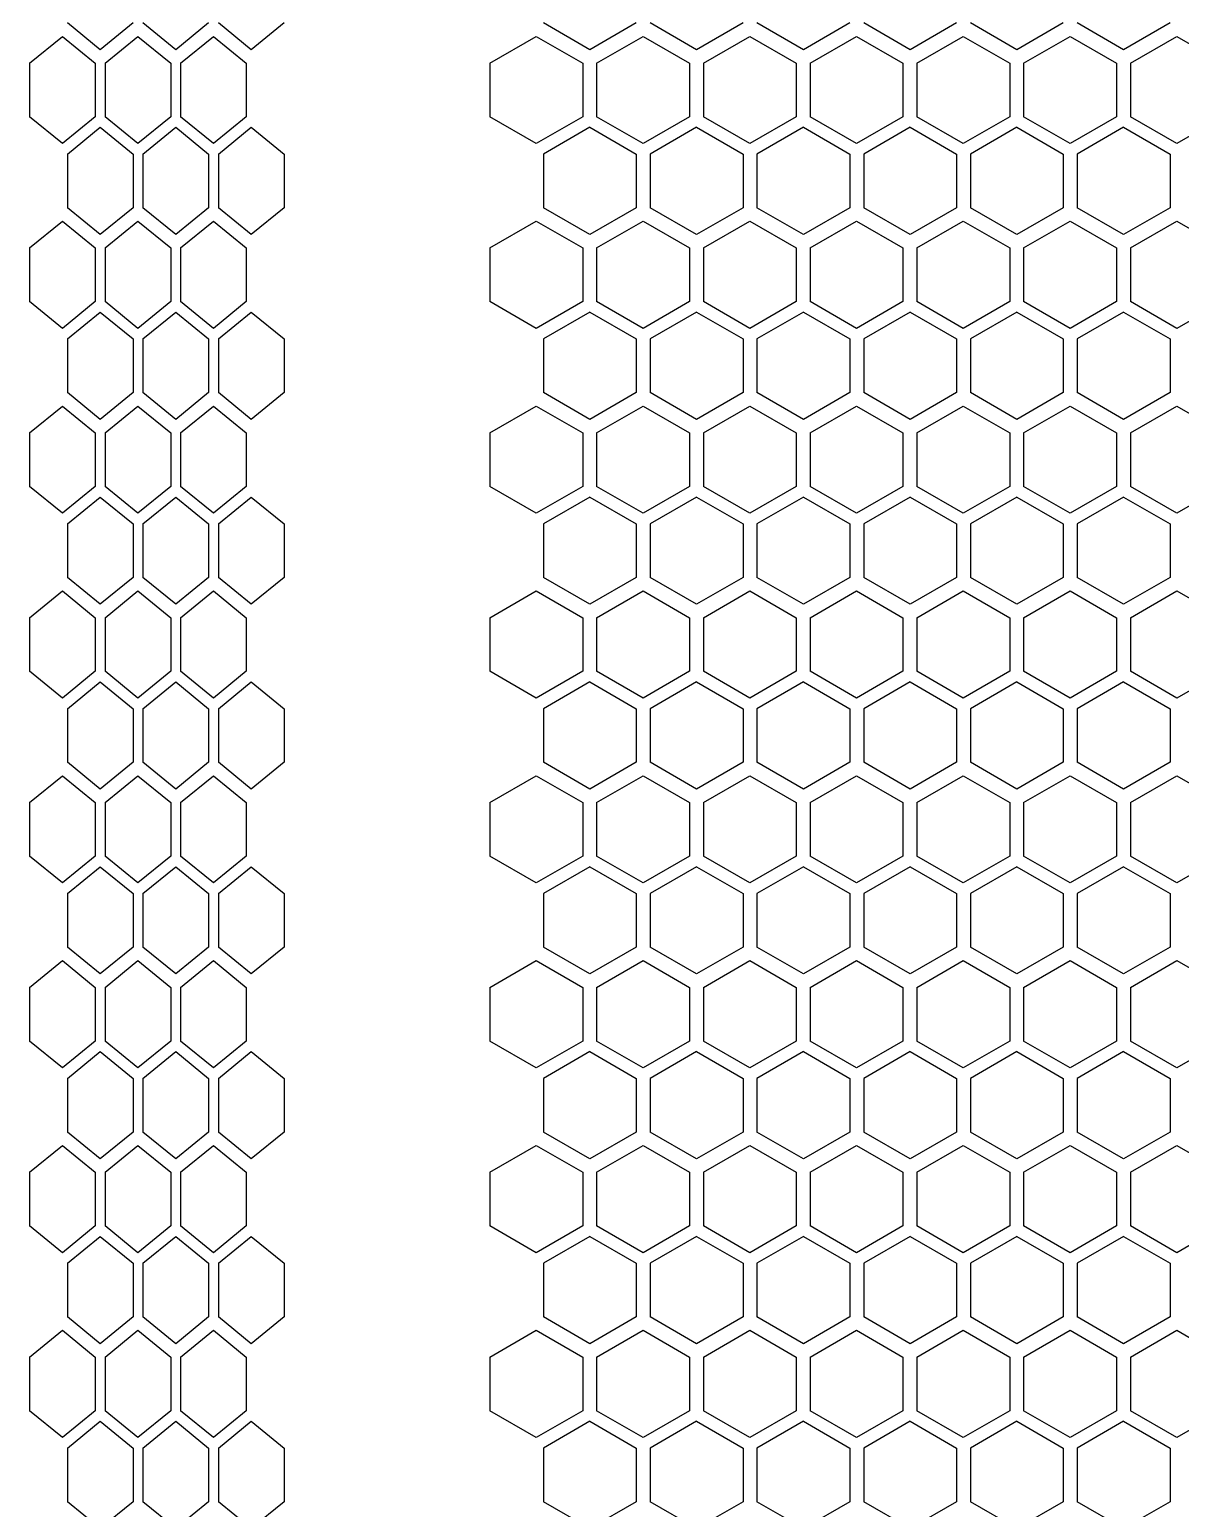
# Model space of a CAD drawing. Header units: millimetres. Extents: x 55614 to 110757, y -66981 to -47484.
# Drawn here: x 64147.3 to 64246.5, y -50505.4 to -50378 of the extents above; entities that cross this region are included whole.
import ezdxf

# ---------------------------------------------------------------- set-up
doc = ezdxf.new("R2010")
doc.units = ezdxf.units.MM
doc.layers.add('4215-0412-2_0', color=7, linetype='Continuous')
doc.layers.add('THICK', color=7, linetype='Continuous', lineweight=0)

# ---------------------------------------------------------------- blocks, each defined once
blk = doc.blocks.new('2-1725')
at = {"layer": '4215-0412-2_0', "color": 7, "linetype": 'Continuous'}
for p, q in [((-16933.38, -71805.81), (-16936.21, -71803.5)), ((-16930.55, -71803.5), (-16933.38, -71805.81)), ((-16926.87, -71805.81), (-16929.7, -71803.5)), ((-16924.04, -71803.5), (-16926.87, -71805.81)), ((-16920.37, -71805.81), (-16923.19, -71803.5)), ((-16917.54, -71803.5), (-16920.37, -71805.81)), ((-16891.18, -71805.81), (-16895.18, -71803.5)), ((-16887.18, -71803.5), (-16891.18, -71805.81)), ((-16881.98, -71805.81), (-16885.98, -71803.5)), ((-16877.98, -71803.5), (-16881.98, -71805.81)), ((-16872.78, -71805.81), (-16876.78, -71803.5)), ((-16868.78, -71803.5), (-16872.78, -71805.81)), ((-16863.58, -71805.81), (-16867.58, -71803.5)), ((-16859.58, -71803.5), (-16863.58, -71805.81)), ((-16854.38, -71805.81), (-16858.38, -71803.5)), ((-16850.38, -71803.5), (-16854.38, -71805.81)), ((-16845.18, -71805.81), (-16849.18, -71803.5)), ((-16841.18, -71803.5), (-16845.18, -71805.81)), ((-16939.47, -71806.97), (-16936.64, -71804.66)), ((-16936.64, -71804.66), (-16933.81, -71806.97)), ((-16932.97, -71806.97), (-16930.14, -71804.66)), ((-16930.14, -71804.66), (-16927.31, -71806.97)), ((-16926.46, -71806.97), (-16923.63, -71804.66)), ((-16923.63, -71804.66), (-16920.8, -71806.97)), ((-16899.8, -71806.97), (-16895.8, -71804.66)), ((-16895.8, -71804.66), (-16891.8, -71806.97)), ((-16890.6, -71806.97), (-16886.6, -71804.66)), ((-16886.6, -71804.66), (-16882.6, -71806.97)), ((-16881.4, -71806.97), (-16877.4, -71804.66)), ((-16877.4, -71804.66), (-16873.4, -71806.97)), ((-16872.2, -71806.97), (-16868.2, -71804.66)), ((-16868.2, -71804.66), (-16864.2, -71806.97)), ((-16863, -71806.97), (-16859, -71804.66)), ((-16859, -71804.66), (-16855, -71806.97)), ((-16853.8, -71806.97), (-16849.8, -71804.66)), ((-16849.8, -71804.66), (-16845.8, -71806.97)), ((-16844.6, -71806.97), (-16840.6, -71804.66)), ((-16840.6, -71804.66), (-16836.6, -71806.97)), ((-16939.47, -71806.97), (-16939.47, -71811.59)), ((-16933.81, -71806.97), (-16933.81, -71811.59)), ((-16932.97, -71806.97), (-16932.97, -71811.59)), ((-16927.31, -71806.97), (-16927.31, -71811.59)), ((-16926.46, -71806.97), (-16926.46, -71811.59)), ((-16920.8, -71806.97), (-16920.8, -71811.59)), ((-16899.8, -71806.97), (-16899.8, -71811.59)), ((-16891.8, -71806.97), (-16891.8, -71811.59)), ((-16890.6, -71806.97), (-16890.6, -71811.59)), ((-16882.6, -71806.97), (-16882.6, -71811.59)), ((-16881.4, -71806.97), (-16881.4, -71811.59)), ((-16873.4, -71806.97), (-16873.4, -71811.59)), ((-16872.2, -71806.97), (-16872.2, -71811.59)), ((-16864.2, -71806.97), (-16864.2, -71811.59)), ((-16863, -71806.97), (-16863, -71811.59)), ((-16855, -71806.97), (-16855, -71811.59)), ((-16853.8, -71806.97), (-16853.8, -71811.59)), ((-16845.8, -71806.97), (-16845.8, -71811.59)), ((-16844.6, -71806.97), (-16844.6, -71811.59)), ((-16936.64, -71813.9), (-16939.47, -71811.59)), ((-16933.81, -71811.59), (-16936.64, -71813.9)), ((-16930.14, -71813.9), (-16932.97, -71811.59)), ((-16927.31, -71811.59), (-16930.14, -71813.9)), ((-16923.63, -71813.9), (-16926.46, -71811.59)), ((-16920.8, -71811.59), (-16923.63, -71813.9)), ((-16895.8, -71813.9), (-16899.8, -71811.59)), ((-16891.8, -71811.59), (-16895.8, -71813.9)), ((-16886.6, -71813.9), (-16890.6, -71811.59)), ((-16882.6, -71811.59), (-16886.6, -71813.9)), ((-16877.4, -71813.9), (-16881.4, -71811.59)), ((-16873.4, -71811.59), (-16877.4, -71813.9)), ((-16868.2, -71813.9), (-16872.2, -71811.59)), ((-16864.2, -71811.59), (-16868.2, -71813.9)), ((-16859, -71813.9), (-16863, -71811.59)), ((-16855, -71811.59), (-16859, -71813.9)), ((-16849.8, -71813.9), (-16853.8, -71811.59)), ((-16845.8, -71811.59), (-16849.8, -71813.9)), ((-16840.6, -71813.9), (-16844.6, -71811.59)), ((-16836.6, -71811.59), (-16840.6, -71813.9)), ((-16936.21, -71814.81), (-16933.38, -71812.5)), ((-16933.38, -71812.5), (-16930.55, -71814.81)), ((-16929.7, -71814.81), (-16926.87, -71812.5)), ((-16926.87, -71812.5), (-16924.04, -71814.81)), ((-16923.19, -71814.81), (-16920.37, -71812.5)), ((-16920.37, -71812.5), (-16917.54, -71814.81)), ((-16891.18, -71812.5), (-16895.18, -71814.81)), ((-16891.18, -71812.5), (-16887.18, -71814.81)), ((-16881.98, -71812.5), (-16885.98, -71814.81)), ((-16881.98, -71812.5), (-16877.98, -71814.81)), ((-16872.78, -71812.5), (-16876.78, -71814.81)), ((-16872.78, -71812.5), (-16868.78, -71814.81)), ((-16863.58, -71812.5), (-16867.58, -71814.81)), ((-16863.58, -71812.5), (-16859.58, -71814.81)), ((-16854.38, -71812.5), (-16858.38, -71814.81)), ((-16854.38, -71812.5), (-16850.38, -71814.81)), ((-16845.18, -71812.5), (-16849.18, -71814.81)), ((-16845.18, -71812.5), (-16841.18, -71814.81)), ((-16936.21, -71814.81), (-16936.21, -71819.43)), ((-16930.55, -71814.81), (-16930.55, -71819.43)), ((-16929.7, -71814.81), (-16929.7, -71819.43)), ((-16924.04, -71814.81), (-16924.04, -71819.43)), ((-16923.19, -71814.81), (-16923.19, -71819.43)), ((-16917.54, -71814.81), (-16917.54, -71819.43)), ((-16895.18, -71814.81), (-16895.18, -71819.43)), ((-16887.18, -71814.81), (-16887.18, -71819.43)), ((-16885.98, -71814.81), (-16885.98, -71819.43)), ((-16877.98, -71814.81), (-16877.98, -71819.43)), ((-16876.78, -71814.81), (-16876.78, -71819.43)), ((-16868.78, -71814.81), (-16868.78, -71819.43)), ((-16867.58, -71814.81), (-16867.58, -71819.43)), ((-16859.58, -71814.81), (-16859.58, -71819.43)), ((-16858.38, -71814.81), (-16858.38, -71819.43)), ((-16850.38, -71814.81), (-16850.38, -71819.43)), ((-16849.18, -71814.81), (-16849.18, -71819.43)), ((-16841.18, -71814.81), (-16841.18, -71819.43)), ((-16933.38, -71821.74), (-16936.21, -71819.43)), ((-16930.55, -71819.43), (-16933.38, -71821.74)), ((-16926.87, -71821.74), (-16929.7, -71819.43)), ((-16924.04, -71819.43), (-16926.87, -71821.74)), ((-16920.37, -71821.74), (-16923.19, -71819.43)), ((-16917.54, -71819.43), (-16920.37, -71821.74)), ((-16891.18, -71821.74), (-16895.18, -71819.43)), ((-16887.18, -71819.43), (-16891.18, -71821.74)), ((-16881.98, -71821.74), (-16885.98, -71819.43)), ((-16877.98, -71819.43), (-16881.98, -71821.74)), ((-16872.78, -71821.74), (-16876.78, -71819.43)), ((-16868.78, -71819.43), (-16872.78, -71821.74)), ((-16863.58, -71821.74), (-16867.58, -71819.43)), ((-16859.58, -71819.43), (-16863.58, -71821.74)), ((-16854.38, -71821.74), (-16858.38, -71819.43)), ((-16850.38, -71819.43), (-16854.38, -71821.74)), ((-16845.18, -71821.74), (-16849.18, -71819.43)), ((-16841.18, -71819.43), (-16845.18, -71821.74)), ((-16939.47, -71822.9), (-16936.64, -71820.59)), ((-16936.64, -71820.59), (-16933.81, -71822.9)), ((-16932.97, -71822.9), (-16930.14, -71820.59)), ((-16930.14, -71820.59), (-16927.31, -71822.9)), ((-16926.46, -71822.9), (-16923.63, -71820.59)), ((-16923.63, -71820.59), (-16920.8, -71822.9)), ((-16899.8, -71822.9), (-16895.8, -71820.59)), ((-16895.8, -71820.59), (-16891.8, -71822.9)), ((-16890.6, -71822.9), (-16886.6, -71820.59)), ((-16886.6, -71820.59), (-16882.6, -71822.9)), ((-16881.4, -71822.9), (-16877.4, -71820.59)), ((-16877.4, -71820.59), (-16873.4, -71822.9)), ((-16872.2, -71822.9), (-16868.2, -71820.59)), ((-16868.2, -71820.59), (-16864.2, -71822.9)), ((-16863, -71822.9), (-16859, -71820.59)), ((-16859, -71820.59), (-16855, -71822.9)), ((-16853.8, -71822.9), (-16849.8, -71820.59)), ((-16849.8, -71820.59), (-16845.8, -71822.9)), ((-16844.6, -71822.9), (-16840.6, -71820.59)), ((-16840.6, -71820.59), (-16836.6, -71822.9)), ((-16939.47, -71822.9), (-16939.47, -71827.52)), ((-16933.81, -71822.9), (-16933.81, -71827.52)), ((-16932.97, -71822.9), (-16932.97, -71827.52)), ((-16927.31, -71822.9), (-16927.31, -71827.52)), ((-16926.46, -71822.9), (-16926.46, -71827.52)), ((-16920.8, -71822.9), (-16920.8, -71827.52)), ((-16899.8, -71822.9), (-16899.8, -71827.52)), ((-16891.8, -71822.9), (-16891.8, -71827.52)), ((-16890.6, -71822.9), (-16890.6, -71827.52)), ((-16882.6, -71822.9), (-16882.6, -71827.52)), ((-16881.4, -71822.9), (-16881.4, -71827.52)), ((-16873.4, -71822.9), (-16873.4, -71827.52)), ((-16872.2, -71822.9), (-16872.2, -71827.52)), ((-16864.2, -71822.9), (-16864.2, -71827.52)), ((-16863, -71822.9), (-16863, -71827.52)), ((-16855, -71822.9), (-16855, -71827.52)), ((-16853.8, -71822.9), (-16853.8, -71827.52)), ((-16845.8, -71822.9), (-16845.8, -71827.52)), ((-16844.6, -71822.9), (-16844.6, -71827.52)), ((-16936.64, -71829.83), (-16939.47, -71827.52)), ((-16933.81, -71827.52), (-16936.64, -71829.83)), ((-16930.14, -71829.83), (-16932.97, -71827.52)), ((-16927.31, -71827.52), (-16930.14, -71829.83)), ((-16923.63, -71829.83), (-16926.46, -71827.52)), ((-16920.8, -71827.52), (-16923.63, -71829.83)), ((-16895.8, -71829.83), (-16899.8, -71827.52)), ((-16891.8, -71827.52), (-16895.8, -71829.83)), ((-16886.6, -71829.83), (-16890.6, -71827.52)), ((-16882.6, -71827.52), (-16886.6, -71829.83)), ((-16877.4, -71829.83), (-16881.4, -71827.52)), ((-16873.4, -71827.52), (-16877.4, -71829.83)), ((-16868.2, -71829.83), (-16872.2, -71827.52)), ((-16864.2, -71827.52), (-16868.2, -71829.83)), ((-16859, -71829.83), (-16863, -71827.52)), ((-16855, -71827.52), (-16859, -71829.83)), ((-16849.8, -71829.83), (-16853.8, -71827.52)), ((-16845.8, -71827.52), (-16849.8, -71829.83)), ((-16840.6, -71829.83), (-16844.6, -71827.52)), ((-16836.6, -71827.52), (-16840.6, -71829.83)), ((-16936.21, -71830.74), (-16933.38, -71828.43)), ((-16933.38, -71828.43), (-16930.55, -71830.74)), ((-16929.7, -71830.74), (-16926.87, -71828.43)), ((-16926.87, -71828.43), (-16924.04, -71830.74)), ((-16923.19, -71830.74), (-16920.37, -71828.43)), ((-16920.37, -71828.43), (-16917.54, -71830.74)), ((-16891.18, -71828.43), (-16895.18, -71830.74)), ((-16891.18, -71828.43), (-16887.18, -71830.74)), ((-16881.98, -71828.43), (-16885.98, -71830.74)), ((-16881.98, -71828.43), (-16877.98, -71830.74)), ((-16872.78, -71828.43), (-16876.78, -71830.74)), ((-16872.78, -71828.43), (-16868.78, -71830.74)), ((-16863.58, -71828.43), (-16867.58, -71830.74)), ((-16863.58, -71828.43), (-16859.58, -71830.74)), ((-16854.38, -71828.43), (-16858.38, -71830.74)), ((-16854.38, -71828.43), (-16850.38, -71830.74)), ((-16845.18, -71828.43), (-16849.18, -71830.74)), ((-16845.18, -71828.43), (-16841.18, -71830.74)), ((-16936.21, -71830.74), (-16936.21, -71835.36)), ((-16930.55, -71830.74), (-16930.55, -71835.36)), ((-16929.7, -71830.74), (-16929.7, -71835.36)), ((-16924.04, -71830.74), (-16924.04, -71835.36)), ((-16923.19, -71830.74), (-16923.19, -71835.36)), ((-16917.54, -71830.74), (-16917.54, -71835.36)), ((-16895.18, -71830.74), (-16895.18, -71835.36)), ((-16887.18, -71830.74), (-16887.18, -71835.36)), ((-16885.98, -71830.74), (-16885.98, -71835.36)), ((-16877.98, -71830.74), (-16877.98, -71835.36)), ((-16876.78, -71830.74), (-16876.78, -71835.36)), ((-16868.78, -71830.74), (-16868.78, -71835.36)), ((-16867.58, -71830.74), (-16867.58, -71835.36)), ((-16859.58, -71830.74), (-16859.58, -71835.36)), ((-16858.38, -71830.74), (-16858.38, -71835.36)), ((-16850.38, -71830.74), (-16850.38, -71835.36)), ((-16849.18, -71830.74), (-16849.18, -71835.36)), ((-16841.18, -71830.74), (-16841.18, -71835.36)), ((-16933.38, -71837.67), (-16936.21, -71835.36)), ((-16930.55, -71835.36), (-16933.38, -71837.67)), ((-16926.87, -71837.67), (-16929.7, -71835.36)), ((-16924.04, -71835.36), (-16926.87, -71837.67)), ((-16920.37, -71837.67), (-16923.19, -71835.36)), ((-16917.54, -71835.36), (-16920.37, -71837.67)), ((-16891.18, -71837.67), (-16895.18, -71835.36)), ((-16887.18, -71835.36), (-16891.18, -71837.67)), ((-16881.98, -71837.67), (-16885.98, -71835.36)), ((-16877.98, -71835.36), (-16881.98, -71837.67)), ((-16872.78, -71837.67), (-16876.78, -71835.36)), ((-16868.78, -71835.36), (-16872.78, -71837.67)), ((-16863.58, -71837.67), (-16867.58, -71835.36)), ((-16859.58, -71835.36), (-16863.58, -71837.67)), ((-16854.38, -71837.67), (-16858.38, -71835.36)), ((-16850.38, -71835.36), (-16854.38, -71837.67)), ((-16845.18, -71837.67), (-16849.18, -71835.36)), ((-16841.18, -71835.36), (-16845.18, -71837.67)), ((-16939.47, -71838.83), (-16936.64, -71836.52)), ((-16936.64, -71836.52), (-16933.81, -71838.83)), ((-16932.97, -71838.83), (-16930.14, -71836.52)), ((-16930.14, -71836.52), (-16927.31, -71838.83)), ((-16926.46, -71838.83), (-16923.63, -71836.52)), ((-16923.63, -71836.52), (-16920.8, -71838.83)), ((-16899.8, -71838.83), (-16895.8, -71836.52)), ((-16895.8, -71836.52), (-16891.8, -71838.83)), ((-16890.6, -71838.83), (-16886.6, -71836.52)), ((-16886.6, -71836.52), (-16882.6, -71838.83)), ((-16881.4, -71838.83), (-16877.4, -71836.52)), ((-16877.4, -71836.52), (-16873.4, -71838.83)), ((-16872.2, -71838.83), (-16868.2, -71836.52)), ((-16868.2, -71836.52), (-16864.2, -71838.83)), ((-16863, -71838.83), (-16859, -71836.52)), ((-16859, -71836.52), (-16855, -71838.83)), ((-16853.8, -71838.83), (-16849.8, -71836.52)), ((-16849.8, -71836.52), (-16845.8, -71838.83)), ((-16844.6, -71838.83), (-16840.6, -71836.52)), ((-16840.6, -71836.52), (-16836.6, -71838.83)), ((-16939.47, -71838.83), (-16939.47, -71843.45)), ((-16933.81, -71838.83), (-16933.81, -71843.45)), ((-16932.97, -71838.83), (-16932.97, -71843.45)), ((-16927.31, -71838.83), (-16927.31, -71843.45)), ((-16926.46, -71838.83), (-16926.46, -71843.45)), ((-16920.8, -71838.83), (-16920.8, -71843.45)), ((-16899.8, -71838.83), (-16899.8, -71843.45)), ((-16891.8, -71838.83), (-16891.8, -71843.45)), ((-16890.6, -71838.83), (-16890.6, -71843.45)), ((-16882.6, -71838.83), (-16882.6, -71843.45)), ((-16881.4, -71838.83), (-16881.4, -71843.45)), ((-16873.4, -71838.83), (-16873.4, -71843.45)), ((-16872.2, -71838.83), (-16872.2, -71843.45)), ((-16864.2, -71838.83), (-16864.2, -71843.45)), ((-16863, -71838.83), (-16863, -71843.45)), ((-16855, -71838.83), (-16855, -71843.45)), ((-16853.8, -71838.83), (-16853.8, -71843.45)), ((-16845.8, -71838.83), (-16845.8, -71843.45)), ((-16844.6, -71838.83), (-16844.6, -71843.45)), ((-16936.64, -71845.76), (-16939.47, -71843.45)), ((-16933.81, -71843.45), (-16936.64, -71845.76)), ((-16930.14, -71845.76), (-16932.97, -71843.45)), ((-16927.31, -71843.45), (-16930.14, -71845.76)), ((-16923.63, -71845.76), (-16926.46, -71843.45)), ((-16920.8, -71843.45), (-16923.63, -71845.76)), ((-16895.8, -71845.76), (-16899.8, -71843.45)), ((-16891.8, -71843.45), (-16895.8, -71845.76)), ((-16886.6, -71845.76), (-16890.6, -71843.45)), ((-16882.6, -71843.45), (-16886.6, -71845.76)), ((-16877.4, -71845.76), (-16881.4, -71843.45)), ((-16873.4, -71843.45), (-16877.4, -71845.76)), ((-16868.2, -71845.76), (-16872.2, -71843.45)), ((-16864.2, -71843.45), (-16868.2, -71845.76)), ((-16859, -71845.76), (-16863, -71843.45)), ((-16855, -71843.45), (-16859, -71845.76)), ((-16849.8, -71845.76), (-16853.8, -71843.45)), ((-16845.8, -71843.45), (-16849.8, -71845.76)), ((-16840.6, -71845.76), (-16844.6, -71843.45)), ((-16836.6, -71843.45), (-16840.6, -71845.76)), ((-16936.21, -71846.67), (-16933.38, -71844.36)), ((-16933.38, -71844.36), (-16930.55, -71846.67)), ((-16929.7, -71846.67), (-16926.87, -71844.36)), ((-16926.87, -71844.36), (-16924.04, -71846.67)), ((-16923.19, -71846.67), (-16920.37, -71844.36)), ((-16920.37, -71844.36), (-16917.54, -71846.67)), ((-16891.18, -71844.36), (-16895.18, -71846.67)), ((-16891.18, -71844.36), (-16887.18, -71846.67)), ((-16881.98, -71844.36), (-16885.98, -71846.67)), ((-16881.98, -71844.36), (-16877.98, -71846.67)), ((-16872.78, -71844.36), (-16876.78, -71846.67)), ((-16872.78, -71844.36), (-16868.78, -71846.67)), ((-16863.58, -71844.36), (-16867.58, -71846.67)), ((-16863.58, -71844.36), (-16859.58, -71846.67)), ((-16854.38, -71844.36), (-16858.38, -71846.67)), ((-16854.38, -71844.36), (-16850.38, -71846.67)), ((-16845.18, -71844.36), (-16849.18, -71846.67)), ((-16845.18, -71844.36), (-16841.18, -71846.67)), ((-16936.21, -71846.67), (-16936.21, -71851.29)), ((-16930.55, -71846.67), (-16930.55, -71851.29)), ((-16929.7, -71846.67), (-16929.7, -71851.29)), ((-16924.04, -71846.67), (-16924.04, -71851.29)), ((-16923.19, -71846.67), (-16923.19, -71851.29)), ((-16917.54, -71846.67), (-16917.54, -71851.29)), ((-16895.18, -71846.67), (-16895.18, -71851.29)), ((-16887.18, -71846.67), (-16887.18, -71851.29)), ((-16885.98, -71846.67), (-16885.98, -71851.29)), ((-16877.98, -71846.67), (-16877.98, -71851.29)), ((-16876.78, -71846.67), (-16876.78, -71851.29)), ((-16868.78, -71846.67), (-16868.78, -71851.29)), ((-16867.58, -71846.67), (-16867.58, -71851.29)), ((-16859.58, -71846.67), (-16859.58, -71851.29)), ((-16858.38, -71846.67), (-16858.38, -71851.29)), ((-16850.38, -71846.67), (-16850.38, -71851.29)), ((-16849.18, -71846.67), (-16849.18, -71851.29)), ((-16841.18, -71846.67), (-16841.18, -71851.29)), ((-16933.38, -71853.6), (-16936.21, -71851.29)), ((-16930.55, -71851.29), (-16933.38, -71853.6)), ((-16926.87, -71853.6), (-16929.7, -71851.29)), ((-16924.04, -71851.29), (-16926.87, -71853.6)), ((-16920.37, -71853.6), (-16923.19, -71851.29)), ((-16917.54, -71851.29), (-16920.37, -71853.6)), ((-16891.18, -71853.6), (-16895.18, -71851.29)), ((-16887.18, -71851.29), (-16891.18, -71853.6)), ((-16881.98, -71853.6), (-16885.98, -71851.29)), ((-16877.98, -71851.29), (-16881.98, -71853.6)), ((-16872.78, -71853.6), (-16876.78, -71851.29)), ((-16868.78, -71851.29), (-16872.78, -71853.6)), ((-16863.58, -71853.6), (-16867.58, -71851.29)), ((-16859.58, -71851.29), (-16863.58, -71853.6)), ((-16854.38, -71853.6), (-16858.38, -71851.29)), ((-16850.38, -71851.29), (-16854.38, -71853.6)), ((-16845.18, -71853.6), (-16849.18, -71851.29)), ((-16841.18, -71851.29), (-16845.18, -71853.6)), ((-16939.47, -71854.76), (-16936.64, -71852.45)), ((-16936.64, -71852.45), (-16933.81, -71854.76)), ((-16932.97, -71854.76), (-16930.14, -71852.45)), ((-16930.14, -71852.45), (-16927.31, -71854.76)), ((-16926.46, -71854.76), (-16923.63, -71852.45)), ((-16923.63, -71852.45), (-16920.8, -71854.76)), ((-16899.8, -71854.76), (-16895.8, -71852.45)), ((-16895.8, -71852.45), (-16891.8, -71854.76)), ((-16890.6, -71854.76), (-16886.6, -71852.45)), ((-16886.6, -71852.45), (-16882.6, -71854.76)), ((-16881.4, -71854.76), (-16877.4, -71852.45)), ((-16877.4, -71852.45), (-16873.4, -71854.76)), ((-16872.2, -71854.76), (-16868.2, -71852.45)), ((-16868.2, -71852.45), (-16864.2, -71854.76)), ((-16863, -71854.76), (-16859, -71852.45)), ((-16859, -71852.45), (-16855, -71854.76)), ((-16853.8, -71854.76), (-16849.8, -71852.45)), ((-16849.8, -71852.45), (-16845.8, -71854.76)), ((-16844.6, -71854.76), (-16840.6, -71852.45)), ((-16840.6, -71852.45), (-16836.6, -71854.76)), ((-16939.47, -71854.76), (-16939.47, -71859.38)), ((-16933.81, -71854.76), (-16933.81, -71859.38)), ((-16932.97, -71854.76), (-16932.97, -71859.38)), ((-16927.31, -71854.76), (-16927.31, -71859.38)), ((-16926.46, -71854.76), (-16926.46, -71859.38)), ((-16920.8, -71854.76), (-16920.8, -71859.38)), ((-16899.8, -71854.76), (-16899.8, -71859.38)), ((-16891.8, -71854.76), (-16891.8, -71859.38)), ((-16890.6, -71854.76), (-16890.6, -71859.38)), ((-16882.6, -71854.76), (-16882.6, -71859.38)), ((-16881.4, -71854.76), (-16881.4, -71859.38)), ((-16873.4, -71854.76), (-16873.4, -71859.38)), ((-16872.2, -71854.76), (-16872.2, -71859.38)), ((-16864.2, -71854.76), (-16864.2, -71859.38)), ((-16863, -71854.76), (-16863, -71859.38)), ((-16855, -71854.76), (-16855, -71859.38)), ((-16853.8, -71854.76), (-16853.8, -71859.38)), ((-16845.8, -71854.76), (-16845.8, -71859.38)), ((-16844.6, -71854.76), (-16844.6, -71859.38)), ((-16936.64, -71861.69), (-16939.47, -71859.38)), ((-16933.81, -71859.38), (-16936.64, -71861.69)), ((-16930.14, -71861.69), (-16932.97, -71859.38)), ((-16927.31, -71859.38), (-16930.14, -71861.69)), ((-16923.63, -71861.69), (-16926.46, -71859.38)), ((-16920.8, -71859.38), (-16923.63, -71861.69)), ((-16895.8, -71861.69), (-16899.8, -71859.38)), ((-16891.8, -71859.38), (-16895.8, -71861.69)), ((-16886.6, -71861.69), (-16890.6, -71859.38)), ((-16882.6, -71859.38), (-16886.6, -71861.69)), ((-16877.4, -71861.69), (-16881.4, -71859.38)), ((-16873.4, -71859.38), (-16877.4, -71861.69)), ((-16868.2, -71861.69), (-16872.2, -71859.38)), ((-16864.2, -71859.38), (-16868.2, -71861.69)), ((-16859, -71861.69), (-16863, -71859.38)), ((-16855, -71859.38), (-16859, -71861.69)), ((-16849.8, -71861.69), (-16853.8, -71859.38)), ((-16845.8, -71859.38), (-16849.8, -71861.69)), ((-16840.6, -71861.69), (-16844.6, -71859.38)), ((-16836.6, -71859.38), (-16840.6, -71861.69)), ((-16936.21, -71862.6), (-16933.38, -71860.29)), ((-16933.38, -71860.29), (-16930.55, -71862.6)), ((-16929.7, -71862.6), (-16926.87, -71860.29)), ((-16926.87, -71860.29), (-16924.04, -71862.6)), ((-16923.19, -71862.6), (-16920.37, -71860.29)), ((-16920.37, -71860.29), (-16917.54, -71862.6)), ((-16891.18, -71860.29), (-16895.18, -71862.6)), ((-16891.18, -71860.29), (-16887.18, -71862.6)), ((-16881.98, -71860.29), (-16885.98, -71862.6)), ((-16881.98, -71860.29), (-16877.98, -71862.6)), ((-16872.78, -71860.29), (-16876.78, -71862.6)), ((-16872.78, -71860.29), (-16868.78, -71862.6)), ((-16863.58, -71860.29), (-16867.58, -71862.6)), ((-16863.58, -71860.29), (-16859.58, -71862.6)), ((-16854.38, -71860.29), (-16858.38, -71862.6)), ((-16854.38, -71860.29), (-16850.38, -71862.6)), ((-16845.18, -71860.29), (-16849.18, -71862.6)), ((-16845.18, -71860.29), (-16841.18, -71862.6)), ((-16936.21, -71862.6), (-16936.21, -71867.22)), ((-16930.55, -71862.6), (-16930.55, -71867.22)), ((-16929.7, -71862.6), (-16929.7, -71867.22)), ((-16924.04, -71862.6), (-16924.04, -71867.22)), ((-16923.19, -71862.6), (-16923.19, -71867.22)), ((-16917.54, -71862.6), (-16917.54, -71867.22)), ((-16895.18, -71862.6), (-16895.18, -71867.22)), ((-16887.18, -71862.6), (-16887.18, -71867.22)), ((-16885.98, -71862.6), (-16885.98, -71867.22)), ((-16877.98, -71862.6), (-16877.98, -71867.22)), ((-16876.78, -71862.6), (-16876.78, -71867.22)), ((-16868.78, -71862.6), (-16868.78, -71867.22)), ((-16867.58, -71862.6), (-16867.58, -71867.22)), ((-16859.58, -71862.6), (-16859.58, -71867.22)), ((-16858.38, -71862.6), (-16858.38, -71867.22)), ((-16850.38, -71862.6), (-16850.38, -71867.22)), ((-16849.18, -71862.6), (-16849.18, -71867.22)), ((-16841.18, -71862.6), (-16841.18, -71867.22)), ((-16933.38, -71869.53), (-16936.21, -71867.22)), ((-16930.55, -71867.22), (-16933.38, -71869.53)), ((-16926.87, -71869.53), (-16929.7, -71867.22)), ((-16924.04, -71867.22), (-16926.87, -71869.53)), ((-16920.37, -71869.53), (-16923.19, -71867.22)), ((-16917.54, -71867.22), (-16920.37, -71869.53)), ((-16891.18, -71869.53), (-16895.18, -71867.22)), ((-16887.18, -71867.22), (-16891.18, -71869.53)), ((-16881.98, -71869.53), (-16885.98, -71867.22)), ((-16877.98, -71867.22), (-16881.98, -71869.53)), ((-16872.78, -71869.53), (-16876.78, -71867.22)), ((-16868.78, -71867.22), (-16872.78, -71869.53)), ((-16863.58, -71869.53), (-16867.58, -71867.22)), ((-16859.58, -71867.22), (-16863.58, -71869.53)), ((-16854.38, -71869.53), (-16858.38, -71867.22)), ((-16850.38, -71867.22), (-16854.38, -71869.53)), ((-16845.18, -71869.53), (-16849.18, -71867.22)), ((-16841.18, -71867.22), (-16845.18, -71869.53)), ((-16939.47, -71870.69), (-16936.64, -71868.38)), ((-16936.64, -71868.38), (-16933.81, -71870.69)), ((-16932.97, -71870.69), (-16930.14, -71868.38)), ((-16930.14, -71868.38), (-16927.31, -71870.69)), ((-16926.46, -71870.69), (-16923.63, -71868.38)), ((-16923.63, -71868.38), (-16920.8, -71870.69)), ((-16899.8, -71870.69), (-16895.8, -71868.38)), ((-16895.8, -71868.38), (-16891.8, -71870.69)), ((-16890.6, -71870.69), (-16886.6, -71868.38)), ((-16886.6, -71868.38), (-16882.6, -71870.69)), ((-16881.4, -71870.69), (-16877.4, -71868.38)), ((-16877.4, -71868.38), (-16873.4, -71870.69)), ((-16872.2, -71870.69), (-16868.2, -71868.38)), ((-16868.2, -71868.38), (-16864.2, -71870.69)), ((-16863, -71870.69), (-16859, -71868.38)), ((-16859, -71868.38), (-16855, -71870.69)), ((-16853.8, -71870.69), (-16849.8, -71868.38)), ((-16849.8, -71868.38), (-16845.8, -71870.69)), ((-16844.6, -71870.69), (-16840.6, -71868.38)), ((-16840.6, -71868.38), (-16836.6, -71870.69)), ((-16939.47, -71870.69), (-16939.47, -71875.31)), ((-16933.81, -71870.69), (-16933.81, -71875.31)), ((-16932.97, -71870.69), (-16932.97, -71875.31)), ((-16927.31, -71870.69), (-16927.31, -71875.31)), ((-16926.46, -71870.69), (-16926.46, -71875.31)), ((-16920.8, -71870.69), (-16920.8, -71875.31)), ((-16899.8, -71870.69), (-16899.8, -71875.31)), ((-16891.8, -71870.69), (-16891.8, -71875.31)), ((-16890.6, -71870.69), (-16890.6, -71875.31)), ((-16882.6, -71870.69), (-16882.6, -71875.31)), ((-16881.4, -71870.69), (-16881.4, -71875.31)), ((-16873.4, -71870.69), (-16873.4, -71875.31)), ((-16872.2, -71870.69), (-16872.2, -71875.31)), ((-16864.2, -71870.69), (-16864.2, -71875.31)), ((-16863, -71870.69), (-16863, -71875.31)), ((-16855, -71870.69), (-16855, -71875.31)), ((-16853.8, -71870.69), (-16853.8, -71875.31)), ((-16845.8, -71870.69), (-16845.8, -71875.31)), ((-16844.6, -71870.69), (-16844.6, -71875.31)), ((-16936.64, -71877.62), (-16939.47, -71875.31)), ((-16933.81, -71875.31), (-16936.64, -71877.62)), ((-16930.14, -71877.62), (-16932.97, -71875.31)), ((-16927.31, -71875.31), (-16930.14, -71877.62)), ((-16923.63, -71877.62), (-16926.46, -71875.31)), ((-16920.8, -71875.31), (-16923.63, -71877.62)), ((-16895.8, -71877.62), (-16899.8, -71875.31)), ((-16891.8, -71875.31), (-16895.8, -71877.62)), ((-16886.6, -71877.62), (-16890.6, -71875.31)), ((-16882.6, -71875.31), (-16886.6, -71877.62)), ((-16877.4, -71877.62), (-16881.4, -71875.31)), ((-16873.4, -71875.31), (-16877.4, -71877.62)), ((-16868.2, -71877.62), (-16872.2, -71875.31)), ((-16864.2, -71875.31), (-16868.2, -71877.62)), ((-16859, -71877.62), (-16863, -71875.31)), ((-16855, -71875.31), (-16859, -71877.62)), ((-16849.8, -71877.62), (-16853.8, -71875.31)), ((-16845.8, -71875.31), (-16849.8, -71877.62)), ((-16840.6, -71877.62), (-16844.6, -71875.31)), ((-16836.6, -71875.31), (-16840.6, -71877.62)), ((-16936.21, -71878.53), (-16933.38, -71876.22)), ((-16933.38, -71876.22), (-16930.55, -71878.53)), ((-16929.7, -71878.53), (-16926.87, -71876.22)), ((-16926.87, -71876.22), (-16924.04, -71878.53)), ((-16923.19, -71878.53), (-16920.37, -71876.22)), ((-16920.37, -71876.22), (-16917.54, -71878.53)), ((-16891.18, -71876.22), (-16895.18, -71878.53)), ((-16891.18, -71876.22), (-16887.18, -71878.53)), ((-16881.98, -71876.22), (-16885.98, -71878.53)), ((-16881.98, -71876.22), (-16877.98, -71878.53)), ((-16872.78, -71876.22), (-16876.78, -71878.53)), ((-16872.78, -71876.22), (-16868.78, -71878.53)), ((-16863.58, -71876.22), (-16867.58, -71878.53)), ((-16863.58, -71876.22), (-16859.58, -71878.53)), ((-16854.38, -71876.22), (-16858.38, -71878.53)), ((-16854.38, -71876.22), (-16850.38, -71878.53)), ((-16845.18, -71876.22), (-16849.18, -71878.53)), ((-16845.18, -71876.22), (-16841.18, -71878.53)), ((-16936.21, -71878.53), (-16936.21, -71883.15)), ((-16930.55, -71878.53), (-16930.55, -71883.15)), ((-16929.7, -71878.53), (-16929.7, -71883.15)), ((-16924.04, -71878.53), (-16924.04, -71883.15)), ((-16923.19, -71878.53), (-16923.19, -71883.15)), ((-16917.54, -71878.53), (-16917.54, -71883.15)), ((-16895.18, -71878.53), (-16895.18, -71883.15)), ((-16887.18, -71878.53), (-16887.18, -71883.15)), ((-16885.98, -71878.53), (-16885.98, -71883.15)), ((-16877.98, -71878.53), (-16877.98, -71883.15)), ((-16876.78, -71878.53), (-16876.78, -71883.15)), ((-16868.78, -71878.53), (-16868.78, -71883.15)), ((-16867.58, -71878.53), (-16867.58, -71883.15)), ((-16859.58, -71878.53), (-16859.58, -71883.15)), ((-16858.38, -71878.53), (-16858.38, -71883.15)), ((-16850.38, -71878.53), (-16850.38, -71883.15)), ((-16849.18, -71878.53), (-16849.18, -71883.15)), ((-16841.18, -71878.53), (-16841.18, -71883.15)), ((-16933.38, -71885.46), (-16936.21, -71883.15)), ((-16930.55, -71883.15), (-16933.38, -71885.46)), ((-16926.87, -71885.46), (-16929.7, -71883.15)), ((-16924.04, -71883.15), (-16926.87, -71885.46)), ((-16920.37, -71885.46), (-16923.19, -71883.15)), ((-16917.54, -71883.15), (-16920.37, -71885.46)), ((-16891.18, -71885.46), (-16895.18, -71883.15)), ((-16887.18, -71883.15), (-16891.18, -71885.46)), ((-16881.98, -71885.46), (-16885.98, -71883.15)), ((-16877.98, -71883.15), (-16881.98, -71885.46)), ((-16872.78, -71885.46), (-16876.78, -71883.15)), ((-16868.78, -71883.15), (-16872.78, -71885.46)), ((-16863.58, -71885.46), (-16867.58, -71883.15)), ((-16859.58, -71883.15), (-16863.58, -71885.46)), ((-16854.38, -71885.46), (-16858.38, -71883.15)), ((-16850.38, -71883.15), (-16854.38, -71885.46)), ((-16845.18, -71885.46), (-16849.18, -71883.15)), ((-16841.18, -71883.15), (-16845.18, -71885.46)), ((-16939.47, -71886.62), (-16936.64, -71884.31)), ((-16936.64, -71884.31), (-16933.81, -71886.62)), ((-16932.97, -71886.62), (-16930.14, -71884.31)), ((-16930.14, -71884.31), (-16927.31, -71886.62)), ((-16926.46, -71886.62), (-16923.63, -71884.31)), ((-16923.63, -71884.31), (-16920.8, -71886.62)), ((-16899.8, -71886.62), (-16895.8, -71884.31)), ((-16895.8, -71884.31), (-16891.8, -71886.62)), ((-16890.6, -71886.62), (-16886.6, -71884.31)), ((-16886.6, -71884.31), (-16882.6, -71886.62)), ((-16881.4, -71886.62), (-16877.4, -71884.31)), ((-16877.4, -71884.31), (-16873.4, -71886.62)), ((-16872.2, -71886.62), (-16868.2, -71884.31)), ((-16868.2, -71884.31), (-16864.2, -71886.62)), ((-16863, -71886.62), (-16859, -71884.31)), ((-16859, -71884.31), (-16855, -71886.62)), ((-16853.8, -71886.62), (-16849.8, -71884.31)), ((-16849.8, -71884.31), (-16845.8, -71886.62)), ((-16844.6, -71886.62), (-16840.6, -71884.31)), ((-16840.6, -71884.31), (-16836.6, -71886.62)), ((-16939.47, -71886.62), (-16939.47, -71891.24)), ((-16933.81, -71886.62), (-16933.81, -71891.24)), ((-16932.97, -71886.62), (-16932.97, -71891.24)), ((-16927.31, -71886.62), (-16927.31, -71891.24)), ((-16926.46, -71886.62), (-16926.46, -71891.24)), ((-16920.8, -71886.62), (-16920.8, -71891.24)), ((-16899.8, -71886.62), (-16899.8, -71891.24)), ((-16891.8, -71886.62), (-16891.8, -71891.24)), ((-16890.6, -71886.62), (-16890.6, -71891.24)), ((-16882.6, -71886.62), (-16882.6, -71891.24)), ((-16881.4, -71886.62), (-16881.4, -71891.24)), ((-16873.4, -71886.62), (-16873.4, -71891.24)), ((-16872.2, -71886.62), (-16872.2, -71891.24)), ((-16864.2, -71886.62), (-16864.2, -71891.24)), ((-16863, -71886.62), (-16863, -71891.24)), ((-16855, -71886.62), (-16855, -71891.24)), ((-16853.8, -71886.62), (-16853.8, -71891.24)), ((-16845.8, -71886.62), (-16845.8, -71891.24)), ((-16844.6, -71886.62), (-16844.6, -71891.24)), ((-16936.64, -71893.55), (-16939.47, -71891.24)), ((-16933.81, -71891.24), (-16936.64, -71893.55)), ((-16930.14, -71893.55), (-16932.97, -71891.24)), ((-16927.31, -71891.24), (-16930.14, -71893.55)), ((-16923.63, -71893.55), (-16926.46, -71891.24)), ((-16920.8, -71891.24), (-16923.63, -71893.55)), ((-16895.8, -71893.55), (-16899.8, -71891.24)), ((-16891.8, -71891.24), (-16895.8, -71893.55)), ((-16886.6, -71893.55), (-16890.6, -71891.24)), ((-16882.6, -71891.24), (-16886.6, -71893.55)), ((-16877.4, -71893.55), (-16881.4, -71891.24)), ((-16873.4, -71891.24), (-16877.4, -71893.55)), ((-16868.2, -71893.55), (-16872.2, -71891.24)), ((-16864.2, -71891.24), (-16868.2, -71893.55)), ((-16859, -71893.55), (-16863, -71891.24)), ((-16855, -71891.24), (-16859, -71893.55)), ((-16849.8, -71893.55), (-16853.8, -71891.24)), ((-16845.8, -71891.24), (-16849.8, -71893.55)), ((-16840.6, -71893.55), (-16844.6, -71891.24)), ((-16836.6, -71891.24), (-16840.6, -71893.55)), ((-16936.21, -71894.46), (-16933.38, -71892.15)), ((-16933.38, -71892.15), (-16930.55, -71894.46)), ((-16929.7, -71894.46), (-16926.87, -71892.15)), ((-16926.87, -71892.15), (-16924.04, -71894.46)), ((-16923.19, -71894.46), (-16920.37, -71892.15)), ((-16920.37, -71892.15), (-16917.54, -71894.46)), ((-16891.18, -71892.15), (-16895.18, -71894.46)), ((-16891.18, -71892.15), (-16887.18, -71894.46)), ((-16881.98, -71892.15), (-16885.98, -71894.46)), ((-16881.98, -71892.15), (-16877.98, -71894.46)), ((-16872.78, -71892.15), (-16876.78, -71894.46)), ((-16872.78, -71892.15), (-16868.78, -71894.46)), ((-16863.58, -71892.15), (-16867.58, -71894.46)), ((-16863.58, -71892.15), (-16859.58, -71894.46)), ((-16854.38, -71892.15), (-16858.38, -71894.46)), ((-16854.38, -71892.15), (-16850.38, -71894.46)), ((-16845.18, -71892.15), (-16849.18, -71894.46)), ((-16845.18, -71892.15), (-16841.18, -71894.46)), ((-16936.21, -71894.46), (-16936.21, -71899.08)), ((-16930.55, -71894.46), (-16930.55, -71899.08)), ((-16929.7, -71894.46), (-16929.7, -71899.08)), ((-16924.04, -71894.46), (-16924.04, -71899.08)), ((-16923.19, -71894.46), (-16923.19, -71899.08)), ((-16917.54, -71894.46), (-16917.54, -71899.08)), ((-16895.18, -71894.46), (-16895.18, -71899.08)), ((-16887.18, -71894.46), (-16887.18, -71899.08)), ((-16885.98, -71894.46), (-16885.98, -71899.08)), ((-16877.98, -71894.46), (-16877.98, -71899.08)), ((-16876.78, -71894.46), (-16876.78, -71899.08)), ((-16868.78, -71894.46), (-16868.78, -71899.08)), ((-16867.58, -71894.46), (-16867.58, -71899.08)), ((-16859.58, -71894.46), (-16859.58, -71899.08)), ((-16858.38, -71894.46), (-16858.38, -71899.08)), ((-16850.38, -71894.46), (-16850.38, -71899.08)), ((-16849.18, -71894.46), (-16849.18, -71899.08)), ((-16841.18, -71894.46), (-16841.18, -71899.08)), ((-16933.38, -71901.39), (-16936.21, -71899.08)), ((-16930.55, -71899.08), (-16933.38, -71901.39)), ((-16926.87, -71901.39), (-16929.7, -71899.08)), ((-16924.04, -71899.08), (-16926.87, -71901.39)), ((-16920.37, -71901.39), (-16923.19, -71899.08)), ((-16917.54, -71899.08), (-16920.37, -71901.39)), ((-16891.18, -71901.39), (-16895.18, -71899.08)), ((-16887.18, -71899.08), (-16891.18, -71901.39)), ((-16881.98, -71901.39), (-16885.98, -71899.08)), ((-16877.98, -71899.08), (-16881.98, -71901.39)), ((-16872.78, -71901.39), (-16876.78, -71899.08)), ((-16868.78, -71899.08), (-16872.78, -71901.39)), ((-16863.58, -71901.39), (-16867.58, -71899.08)), ((-16859.58, -71899.08), (-16863.58, -71901.39)), ((-16854.38, -71901.39), (-16858.38, -71899.08)), ((-16850.38, -71899.08), (-16854.38, -71901.39)), ((-16845.18, -71901.39), (-16849.18, -71899.08)), ((-16841.18, -71899.08), (-16845.18, -71901.39)), ((-16939.47, -71902.55), (-16936.64, -71900.24)), ((-16936.64, -71900.24), (-16933.81, -71902.55)), ((-16932.97, -71902.55), (-16930.14, -71900.24)), ((-16930.14, -71900.24), (-16927.31, -71902.55)), ((-16926.46, -71902.55), (-16923.63, -71900.24)), ((-16923.63, -71900.24), (-16920.8, -71902.55)), ((-16899.8, -71902.55), (-16895.8, -71900.24)), ((-16895.8, -71900.24), (-16891.8, -71902.55)), ((-16890.6, -71902.55), (-16886.6, -71900.24)), ((-16886.6, -71900.24), (-16882.6, -71902.55)), ((-16881.4, -71902.55), (-16877.4, -71900.24)), ((-16877.4, -71900.24), (-16873.4, -71902.55)), ((-16872.2, -71902.55), (-16868.2, -71900.24)), ((-16868.2, -71900.24), (-16864.2, -71902.55)), ((-16863, -71902.55), (-16859, -71900.24)), ((-16859, -71900.24), (-16855, -71902.55)), ((-16853.8, -71902.55), (-16849.8, -71900.24)), ((-16849.8, -71900.24), (-16845.8, -71902.55)), ((-16844.6, -71902.55), (-16840.6, -71900.24)), ((-16840.6, -71900.24), (-16836.6, -71902.55)), ((-16939.47, -71902.55), (-16939.47, -71907.17)), ((-16933.81, -71902.55), (-16933.81, -71907.17)), ((-16932.97, -71902.55), (-16932.97, -71907.17)), ((-16927.31, -71902.55), (-16927.31, -71907.17)), ((-16926.46, -71902.55), (-16926.46, -71907.17)), ((-16920.8, -71902.55), (-16920.8, -71907.17)), ((-16899.8, -71902.55), (-16899.8, -71907.17)), ((-16891.8, -71902.55), (-16891.8, -71907.17)), ((-16890.6, -71902.55), (-16890.6, -71907.17)), ((-16882.6, -71902.55), (-16882.6, -71907.17)), ((-16881.4, -71902.55), (-16881.4, -71907.17)), ((-16873.4, -71902.55), (-16873.4, -71907.17)), ((-16872.2, -71902.55), (-16872.2, -71907.17)), ((-16864.2, -71902.55), (-16864.2, -71907.17)), ((-16863, -71902.55), (-16863, -71907.17)), ((-16855, -71902.55), (-16855, -71907.17)), ((-16853.8, -71902.55), (-16853.8, -71907.17)), ((-16845.8, -71902.55), (-16845.8, -71907.17)), ((-16844.6, -71902.55), (-16844.6, -71907.17)), ((-16936.64, -71909.48), (-16939.47, -71907.17)), ((-16933.81, -71907.17), (-16936.64, -71909.48)), ((-16930.14, -71909.48), (-16932.97, -71907.17)), ((-16927.31, -71907.17), (-16930.14, -71909.48)), ((-16923.63, -71909.48), (-16926.46, -71907.17)), ((-16920.8, -71907.17), (-16923.63, -71909.48)), ((-16895.8, -71909.48), (-16899.8, -71907.17)), ((-16891.8, -71907.17), (-16895.8, -71909.48)), ((-16886.6, -71909.48), (-16890.6, -71907.17)), ((-16882.6, -71907.17), (-16886.6, -71909.48)), ((-16877.4, -71909.48), (-16881.4, -71907.17)), ((-16873.4, -71907.17), (-16877.4, -71909.48)), ((-16868.2, -71909.48), (-16872.2, -71907.17)), ((-16864.2, -71907.17), (-16868.2, -71909.48)), ((-16859, -71909.48), (-16863, -71907.17)), ((-16855, -71907.17), (-16859, -71909.48)), ((-16849.8, -71909.48), (-16853.8, -71907.17)), ((-16845.8, -71907.17), (-16849.8, -71909.48)), ((-16840.6, -71909.48), (-16844.6, -71907.17)), ((-16836.6, -71907.17), (-16840.6, -71909.48)), ((-16936.21, -71910.39), (-16933.38, -71908.08)), ((-16933.38, -71908.08), (-16930.55, -71910.39)), ((-16929.7, -71910.39), (-16926.87, -71908.08)), ((-16926.87, -71908.08), (-16924.04, -71910.39)), ((-16923.19, -71910.39), (-16920.37, -71908.08)), ((-16920.37, -71908.08), (-16917.54, -71910.39)), ((-16891.18, -71908.08), (-16895.18, -71910.39)), ((-16891.18, -71908.08), (-16887.18, -71910.39)), ((-16881.98, -71908.08), (-16885.98, -71910.39)), ((-16881.98, -71908.08), (-16877.98, -71910.39)), ((-16872.78, -71908.08), (-16876.78, -71910.39)), ((-16872.78, -71908.08), (-16868.78, -71910.39)), ((-16863.58, -71908.08), (-16867.58, -71910.39)), ((-16863.58, -71908.08), (-16859.58, -71910.39)), ((-16854.38, -71908.08), (-16858.38, -71910.39)), ((-16854.38, -71908.08), (-16850.38, -71910.39)), ((-16845.18, -71908.08), (-16849.18, -71910.39)), ((-16845.18, -71908.08), (-16841.18, -71910.39)), ((-16936.21, -71910.39), (-16936.21, -71915.01)), ((-16930.55, -71910.39), (-16930.55, -71915.01)), ((-16929.7, -71910.39), (-16929.7, -71915.01)), ((-16924.04, -71910.39), (-16924.04, -71915.01)), ((-16923.19, -71910.39), (-16923.19, -71915.01)), ((-16917.54, -71910.39), (-16917.54, -71915.01)), ((-16895.18, -71910.39), (-16895.18, -71915.01)), ((-16887.18, -71910.39), (-16887.18, -71915.01)), ((-16885.98, -71910.39), (-16885.98, -71915.01)), ((-16877.98, -71910.39), (-16877.98, -71915.01)), ((-16876.78, -71910.39), (-16876.78, -71915.01)), ((-16868.78, -71910.39), (-16868.78, -71915.01)), ((-16867.58, -71910.39), (-16867.58, -71915.01)), ((-16859.58, -71910.39), (-16859.58, -71915.01)), ((-16858.38, -71910.39), (-16858.38, -71915.01)), ((-16850.38, -71910.39), (-16850.38, -71915.01)), ((-16849.18, -71910.39), (-16849.18, -71915.01)), ((-16841.18, -71910.39), (-16841.18, -71915.01)), ((-16933.38, -71917.32), (-16936.21, -71915.01)), ((-16930.55, -71915.01), (-16933.38, -71917.32)), ((-16926.87, -71917.32), (-16929.7, -71915.01)), ((-16924.04, -71915.01), (-16926.87, -71917.32)), ((-16920.37, -71917.32), (-16923.19, -71915.01)), ((-16917.54, -71915.01), (-16920.37, -71917.32)), ((-16891.18, -71917.32), (-16895.18, -71915.01)), ((-16887.18, -71915.01), (-16891.18, -71917.32)), ((-16881.98, -71917.32), (-16885.98, -71915.01)), ((-16877.98, -71915.01), (-16881.98, -71917.32)), ((-16872.78, -71917.32), (-16876.78, -71915.01)), ((-16868.78, -71915.01), (-16872.78, -71917.32)), ((-16863.58, -71917.32), (-16867.58, -71915.01)), ((-16859.58, -71915.01), (-16863.58, -71917.32)), ((-16854.38, -71917.32), (-16858.38, -71915.01)), ((-16850.38, -71915.01), (-16854.38, -71917.32)), ((-16845.18, -71917.32), (-16849.18, -71915.01)), ((-16841.18, -71915.01), (-16845.18, -71917.32)), ((-16939.47, -71918.48), (-16936.64, -71916.17)), ((-16936.64, -71916.17), (-16933.81, -71918.48)), ((-16932.97, -71918.48), (-16930.14, -71916.17)), ((-16930.14, -71916.17), (-16927.31, -71918.48)), ((-16926.46, -71918.48), (-16923.63, -71916.17)), ((-16923.63, -71916.17), (-16920.8, -71918.48)), ((-16899.8, -71918.48), (-16895.8, -71916.17)), ((-16895.8, -71916.17), (-16891.8, -71918.48)), ((-16890.6, -71918.48), (-16886.6, -71916.17)), ((-16886.6, -71916.17), (-16882.6, -71918.48)), ((-16881.4, -71918.48), (-16877.4, -71916.17)), ((-16877.4, -71916.17), (-16873.4, -71918.48)), ((-16872.2, -71918.48), (-16868.2, -71916.17)), ((-16868.2, -71916.17), (-16864.2, -71918.48)), ((-16863, -71918.48), (-16859, -71916.17)), ((-16859, -71916.17), (-16855, -71918.48)), ((-16853.8, -71918.48), (-16849.8, -71916.17)), ((-16849.8, -71916.17), (-16845.8, -71918.48)), ((-16844.6, -71918.48), (-16840.6, -71916.17)), ((-16840.6, -71916.17), (-16836.6, -71918.48)), ((-16939.47, -71918.48), (-16939.47, -71923.1)), ((-16933.81, -71918.48), (-16933.81, -71923.1)), ((-16932.97, -71918.48), (-16932.97, -71923.1)), ((-16927.31, -71918.48), (-16927.31, -71923.1)), ((-16926.46, -71918.48), (-16926.46, -71923.1)), ((-16920.8, -71918.48), (-16920.8, -71923.1)), ((-16899.8, -71918.48), (-16899.8, -71923.1)), ((-16891.8, -71918.48), (-16891.8, -71923.1)), ((-16890.6, -71918.48), (-16890.6, -71923.1)), ((-16882.6, -71918.48), (-16882.6, -71923.1)), ((-16881.4, -71918.48), (-16881.4, -71923.1)), ((-16873.4, -71918.48), (-16873.4, -71923.1)), ((-16872.2, -71918.48), (-16872.2, -71923.1)), ((-16864.2, -71918.48), (-16864.2, -71923.1)), ((-16863, -71918.48), (-16863, -71923.1)), ((-16855, -71918.48), (-16855, -71923.1)), ((-16853.8, -71918.48), (-16853.8, -71923.1)), ((-16845.8, -71918.48), (-16845.8, -71923.1)), ((-16844.6, -71918.48), (-16844.6, -71923.1)), ((-16936.64, -71925.41), (-16939.47, -71923.1)), ((-16933.81, -71923.1), (-16936.64, -71925.41)), ((-16930.14, -71925.41), (-16932.97, -71923.1)), ((-16927.31, -71923.1), (-16930.14, -71925.41)), ((-16923.63, -71925.41), (-16926.46, -71923.1)), ((-16920.8, -71923.1), (-16923.63, -71925.41)), ((-16895.8, -71925.41), (-16899.8, -71923.1)), ((-16891.8, -71923.1), (-16895.8, -71925.41)), ((-16886.6, -71925.41), (-16890.6, -71923.1)), ((-16882.6, -71923.1), (-16886.6, -71925.41)), ((-16877.4, -71925.41), (-16881.4, -71923.1)), ((-16873.4, -71923.1), (-16877.4, -71925.41)), ((-16868.2, -71925.41), (-16872.2, -71923.1)), ((-16864.2, -71923.1), (-16868.2, -71925.41)), ((-16859, -71925.41), (-16863, -71923.1)), ((-16855, -71923.1), (-16859, -71925.41)), ((-16849.8, -71925.41), (-16853.8, -71923.1)), ((-16845.8, -71923.1), (-16849.8, -71925.41)), ((-16840.6, -71925.41), (-16844.6, -71923.1)), ((-16836.6, -71923.1), (-16840.6, -71925.41)), ((-16936.21, -71926.32), (-16933.38, -71924.01)), ((-16933.38, -71924.01), (-16930.55, -71926.32)), ((-16929.7, -71926.32), (-16926.87, -71924.01)), ((-16926.87, -71924.01), (-16924.04, -71926.32)), ((-16923.19, -71926.32), (-16920.37, -71924.01)), ((-16920.37, -71924.01), (-16917.54, -71926.32)), ((-16891.18, -71924.01), (-16895.18, -71926.32)), ((-16891.18, -71924.01), (-16887.18, -71926.32)), ((-16881.98, -71924.01), (-16885.98, -71926.32)), ((-16881.98, -71924.01), (-16877.98, -71926.32)), ((-16872.78, -71924.01), (-16876.78, -71926.32)), ((-16872.78, -71924.01), (-16868.78, -71926.32)), ((-16863.58, -71924.01), (-16867.58, -71926.32)), ((-16863.58, -71924.01), (-16859.58, -71926.32)), ((-16854.38, -71924.01), (-16858.38, -71926.32)), ((-16854.38, -71924.01), (-16850.38, -71926.32)), ((-16845.18, -71924.01), (-16849.18, -71926.32)), ((-16845.18, -71924.01), (-16841.18, -71926.32)), ((-16936.21, -71926.32), (-16936.21, -71930.94)), ((-16930.55, -71926.32), (-16930.55, -71930.94)), ((-16929.7, -71926.32), (-16929.7, -71930.94)), ((-16924.04, -71926.32), (-16924.04, -71930.94)), ((-16923.19, -71926.32), (-16923.19, -71930.94)), ((-16917.54, -71926.32), (-16917.54, -71930.94)), ((-16895.18, -71926.32), (-16895.18, -71930.94)), ((-16887.18, -71926.32), (-16887.18, -71930.94)), ((-16885.98, -71926.32), (-16885.98, -71930.94)), ((-16877.98, -71926.32), (-16877.98, -71930.94)), ((-16876.78, -71926.32), (-16876.78, -71930.94)), ((-16868.78, -71926.32), (-16868.78, -71930.94)), ((-16867.58, -71926.32), (-16867.58, -71930.94)), ((-16859.58, -71926.32), (-16859.58, -71930.94)), ((-16858.38, -71926.32), (-16858.38, -71930.94)), ((-16850.38, -71926.32), (-16850.38, -71930.94)), ((-16849.18, -71926.32), (-16849.18, -71930.94)), ((-16841.18, -71926.32), (-16841.18, -71930.94)), ((-16933.38, -71933.25), (-16936.21, -71930.94)), ((-16930.55, -71930.94), (-16933.38, -71933.25)), ((-16926.87, -71933.25), (-16929.7, -71930.94)), ((-16924.04, -71930.94), (-16926.87, -71933.25)), ((-16920.37, -71933.25), (-16923.19, -71930.94)), ((-16917.54, -71930.94), (-16920.37, -71933.25)), ((-16891.18, -71933.25), (-16895.18, -71930.94)), ((-16887.18, -71930.94), (-16891.18, -71933.25)), ((-16881.98, -71933.25), (-16885.98, -71930.94)), ((-16877.98, -71930.94), (-16881.98, -71933.25)), ((-16872.78, -71933.25), (-16876.78, -71930.94)), ((-16868.78, -71930.94), (-16872.78, -71933.25)), ((-16863.58, -71933.25), (-16867.58, -71930.94)), ((-16859.58, -71930.94), (-16863.58, -71933.25)), ((-16854.38, -71933.25), (-16858.38, -71930.94)), ((-16850.38, -71930.94), (-16854.38, -71933.25)), ((-16845.18, -71933.25), (-16849.18, -71930.94)), ((-16841.18, -71930.94), (-16845.18, -71933.25))]:
    blk.add_line(p, q, dxfattribs=at)

msp = doc.modelspace()

# ---------------------------------------------------------------- block references
at = {"layer": 'THICK', "lineweight": -3}
msp.add_blockref('2-1725', (81086.76, 21426.09), dxfattribs=at)

doc.saveas('drawing.dxf')
